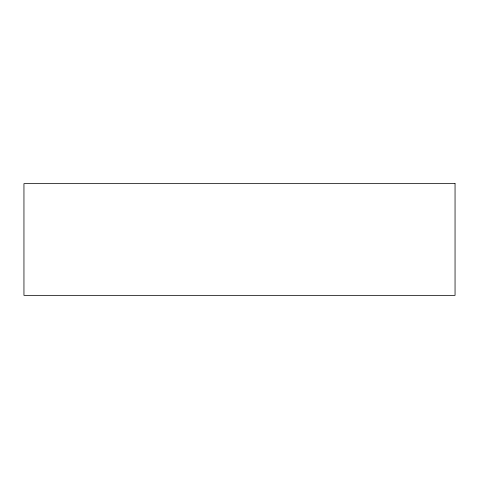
<?xml version="1.0" encoding="UTF-8"?>
<svg xmlns="http://www.w3.org/2000/svg" width="479" height="479" viewBox="0 0 479 479"><rect width="100%" height="100%" fill="white"/><g stroke="black" fill="none" stroke-linecap="round" stroke-linejoin="round"><path stroke-width="0.72" d="M455.05 183.643L23.95 183.643L23.95 295.357L455.05 295.357L455.05 183.643"/></g></svg>
